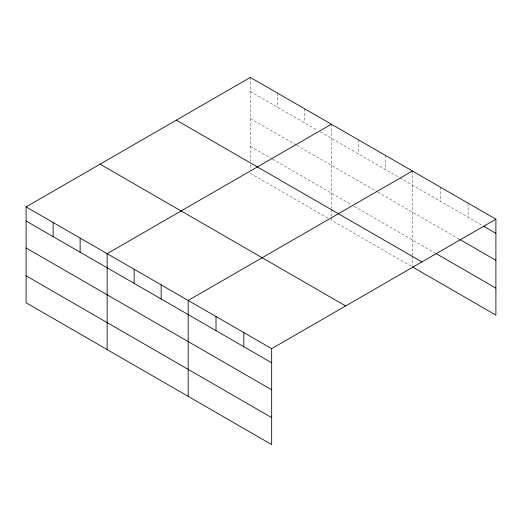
<?xml version="1.0" encoding="UTF-8"?>
<svg xmlns="http://www.w3.org/2000/svg" width="522" height="522" viewBox="0 0 522 522"><rect width="100%" height="100%" fill="white"/><g stroke="black" fill="none" stroke-linecap="round" stroke-linejoin="round"><path stroke-width="0.39" stroke-dasharray="2.61 1.96" d="M250.338 91.546L317.52 130.337M320.293 131.935L399.245 177.519M399.943 177.917L482.68 225.687M250.338 118.54L296.046 144.927M296.744 145.331L377.086 191.718M377.778 192.116L459.027 239.024M250.338 146.343L271.805 158.74M272.497 159.145L351.456 204.728M354.229 206.327L435.368 253.177M250.338 173.337L327.907 218.124M411.023 266.109L331.372 220.121L331.372 217.739M468.071 203.136L468.071 217.256M440.242 187.065L440.242 201.185M412.406 171.001L412.406 255.004M412.406 255.793L412.406 266.116M385.399 155.406L385.399 169.526M358.386 139.811L358.386 153.925M331.372 124.21L331.372 208.213M331.372 209.009L331.372 216.95M304.359 108.615L304.359 122.735M277.345 93.02L277.345 107.14M250.338 77.426L250.338 161.428M250.338 164.606L250.338 169.369"/><path stroke-width="0.78" d="M271.662 389.771L271.662 348.663L26.1 206.888L26.1 302.799L271.662 444.574L271.662 389.771L26.1 247.996M26.1 206.888L250.338 77.426L495.9 219.201L495.9 315.112L412.406 266.905M331.372 124.21L107.134 253.672L107.134 349.583M412.406 171.001L188.174 300.457L188.174 396.368M271.662 348.663L495.9 219.201M483.379 226.091L495.9 233.321M459.719 239.422L495.9 260.315M436.066 253.575L495.9 288.124M176.338 120.151L421.9 261.927M100.1 164.169L345.662 305.944M26.1 221.008L271.662 362.783M26.1 275.805L271.662 417.58M243.833 332.599L243.833 346.712M216.004 316.528L216.004 330.648M161.161 284.862L161.161 298.982M134.147 269.267L134.147 283.387M80.127 238.078L80.127 252.198M53.114 222.483L53.114 236.603"/></g></svg>
